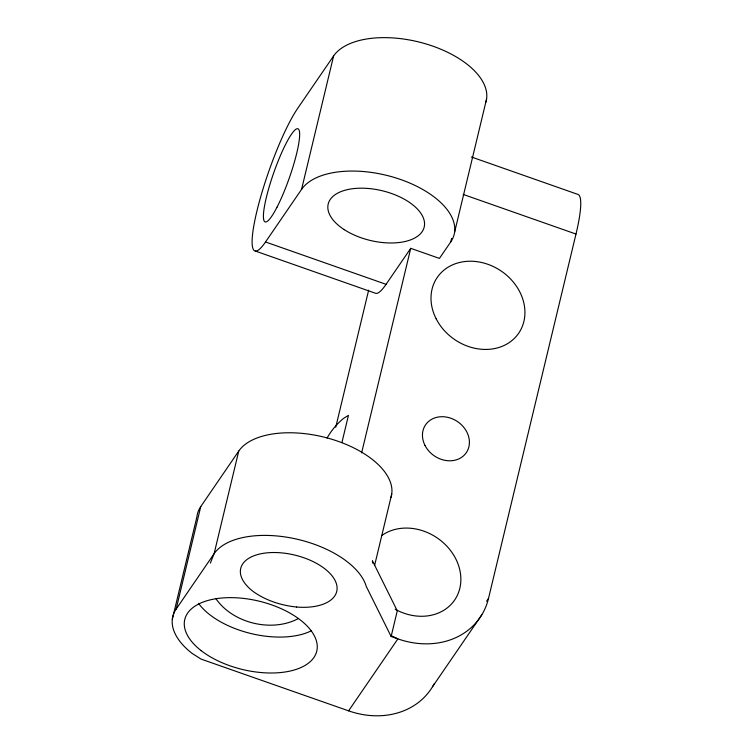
<?xml version="1.0" encoding="UTF-8"?>
<svg xmlns="http://www.w3.org/2000/svg" width="753" height="753" viewBox="0 0 753 753"><rect width="100%" height="100%" fill="white"/><g stroke="black" fill="none" stroke-linecap="round" stroke-linejoin="round"><path stroke-width="1.13" d="M172.305 619.314L196.919 516.803A80.204 41.547 13.5 0 1 200.759 506.59L238.748 451.075A80.204 41.547 13.5 0 1 331.941 439.3A80.204 41.547 13.5 0 1 390.976 497.385M434.142 683.856A80.204 67.299 34.4 0 1 348.583 710.841L201.023 659.082L192.1 653.388A80.204 41.547 13.5 0 1 176.146 609.111L200.759 506.59M238.748 451.075L214.106 553.709L210.369 563.084M451.64 238.381L450.821 241.798L439.432 258.411L410.733 248.33L386.073 284.323L265.527 241.977L301.577 189.37L333.607 55.948A80.204 41.547 13.5 0 1 426.8 44.173A80.204 41.547 13.5 0 1 485.836 102.257M335.744 427.233L368.65 290.159M341.909 442.604L348.451 415.364L343.424 418.47A98.718 82.83 34.4 0 0 327.084 438.039M361.619 452.901L410.733 248.33M374.599 565.447L391.72 494.128M454.548 232.423L486.579 99.001M471.369 156.982L577.532 194.274A80.204 13.328 -70.6 0 1 575.989 234.051L488.518 598.39A80.204 67.299 34.4 0 1 397.885 638.883L391.127 636.511L397.283 610.852L372.424 560.75L372.603 563.056M333.607 55.948L297.557 108.554A80.204 13.328 -70.6 0 0 256.877 211.264A80.204 13.328 -70.6 0 0 265.527 241.977M176.146 609.111L214.106 553.709A80.204 41.547 13.5 0 1 294.818 538.706A80.204 41.547 13.5 0 1 366.259 586.408L391.127 636.511M348.583 710.841L397.885 638.883L391.315 635.711M486.551 601.27L488.518 598.39M432.533 686.717L481.835 614.759M298.386 618.552C271.871 632.699 232.799 623.343 215.782 598.503M463.189 194.425L575.989 234.051M255.342 251.041L375.888 293.388A80.204 13.328 -70.6 0 0 386.073 284.323M381.705 535.581A49.359 41.415 34.4 0 1 443.442 542.838A49.359 41.415 34.4 0 1 454.068 600.847A49.359 41.415 34.4 0 1 395.203 609.252M301.577 189.37A80.204 41.547 13.5 0 1 400.86 179.591A80.204 41.547 13.5 0 1 450.821 241.798M311.262 630.826A67.864 35.156 13.5 0 1 198.51 603.304M296.626 607.031C281.471 605.487 266.524 600.772 253.949 592.037A49.359 25.564 13.5 0 1 262.75 553.417A49.359 25.564 13.5 0 1 333.899 578.408A49.359 25.564 13.5 0 1 296.626 607.031M277 207.197A49.359 8.198 -70.6 0 0 298.988 129.855A49.359 8.198 -70.6 0 0 268.642 188.758A49.359 8.198 -70.6 0 0 277 207.197M425.031 445.484A24.68 20.707 34.4 0 0 465.655 453.57A24.68 20.707 34.4 0 0 447.113 417.2A24.68 20.707 34.4 0 0 425.031 445.484M436.156 318.801A49.359 41.415 34.4 0 0 517.405 334.972A49.359 41.415 34.4 0 0 480.32 262.223A49.359 41.415 34.4 0 0 436.156 318.801M344.234 229.637A49.359 25.564 13.5 0 0 423.61 228.931A49.359 25.564 13.5 0 0 360.743 188.184A49.359 25.564 13.5 0 0 344.234 229.637M201.126 650.611A67.864 35.156 13.5 0 0 313.907 657.501A67.864 35.156 13.5 0 0 237.27 597.854A67.864 35.156 13.5 0 0 201.126 650.611"/></g></svg>
